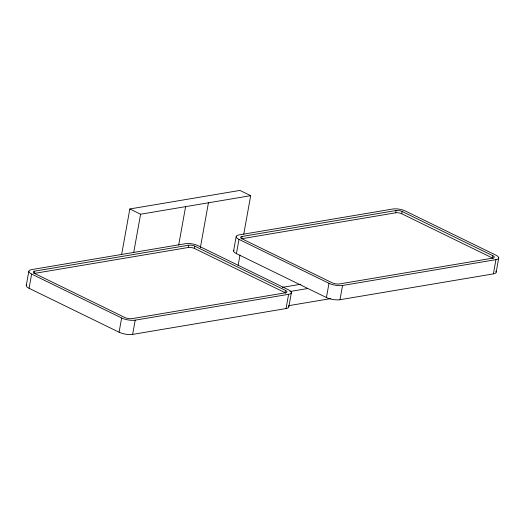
<?xml version="1.0" encoding="UTF-8"?>
<svg xmlns="http://www.w3.org/2000/svg" width="525" height="525" viewBox="0 0 525 525"><rect width="100%" height="100%" fill="white"/><g stroke="black" fill="none" stroke-linecap="round" stroke-linejoin="round"><path stroke-width="0.79" d="M26.25 285.62L28.809 271.386M29.072 288.297L31.631 274.063A9.726 3.104 10.2 0 1 31.605 269.607L185.673 243.659A8.787 2.802 10.2 0 1 197.918 245.621L288.579 289.866A9.726 3.104 10.2 0 1 288.606 294.322L286.046 308.556L132.641 334.392A9.726 3.104 10.2 0 1 119.077 332.22L29.072 288.297A9.726 3.104 10.2 0 1 26.572 284.858M33.882 273.512A5.25 1.673 10.2 0 1 34.328 273.413L34.735 271.136L188.803 245.188A4.305 1.372 10.2 0 1 194.801 246.146L285.462 290.391A5.25 1.673 10.2 0 1 285.475 292.793L132.07 318.636A5.25 1.673 10.2 0 1 124.753 317.461L34.748 273.538A5.25 1.673 10.2 0 1 34.735 271.136M121.603 254.697L129.833 208.963L239.918 190.424L250.681 195.674L243.751 234.189M119.077 332.22L121.636 317.986L31.631 274.063M133.672 252.728L140.595 214.22L250.681 195.674M132.641 334.392L135.201 320.158L288.606 294.322M178.697 245.018L185.607 206.633M34.328 273.413L188.39 247.465L188.803 245.188M285.876 293.153A5.25 1.673 10.2 0 0 285.055 292.668L194.388 248.423L194.801 246.146M200.379 247.564L208.432 202.794M233.599 250.943L236.158 236.709M236.421 253.621L238.98 239.387A9.726 3.104 10.2 0 1 238.954 234.931L393.015 208.983A8.787 2.802 10.2 0 1 405.267 210.952L495.928 255.189A9.726 3.104 10.2 0 1 495.954 259.645L493.395 273.879L339.983 299.716A9.726 3.104 10.2 0 1 326.425 297.544L236.421 253.621A9.726 3.104 10.2 0 1 233.92 250.182M241.231 238.836A5.25 1.673 10.2 0 1 241.671 238.737L242.084 236.46L396.145 210.512A4.305 1.372 10.2 0 1 402.15 211.477L492.811 255.714A5.25 1.673 10.2 0 1 492.824 258.116L339.419 283.959A5.25 1.673 10.2 0 1 332.102 282.785L242.097 238.862A5.25 1.673 10.2 0 1 242.084 236.46M238.12 265.479L239.997 255.052M285.055 292.668L285.462 290.391M288.842 306.777L291.401 292.543M326.425 297.544L328.985 283.31L238.98 239.387M339.983 299.716L342.549 285.482L495.954 259.645M241.671 238.737L395.738 212.789L396.145 210.512M493.224 258.477A5.25 1.673 10.2 0 0 492.398 257.992L401.737 213.754L402.15 211.477M492.398 257.992L492.811 255.714M496.191 272.101L498.75 257.867M282.266 287.359L300.851 284.228M289.925 291.526L307.663 288.54M288.875 305.642L330.842 298.574M129.833 208.963L140.595 214.22M495.856 271.235A9.726 3.104 10.2 0 1 493.395 273.879M342.549 285.482A9.726 3.104 10.2 0 1 328.985 283.31M395.738 212.789A4.305 1.372 10.2 0 1 401.737 213.754M288.507 305.911A9.726 3.104 10.2 0 1 286.046 308.556M135.201 320.158A9.726 3.104 10.2 0 1 121.636 317.986M188.39 247.465A4.305 1.372 10.2 0 1 194.388 248.423"/></g></svg>
